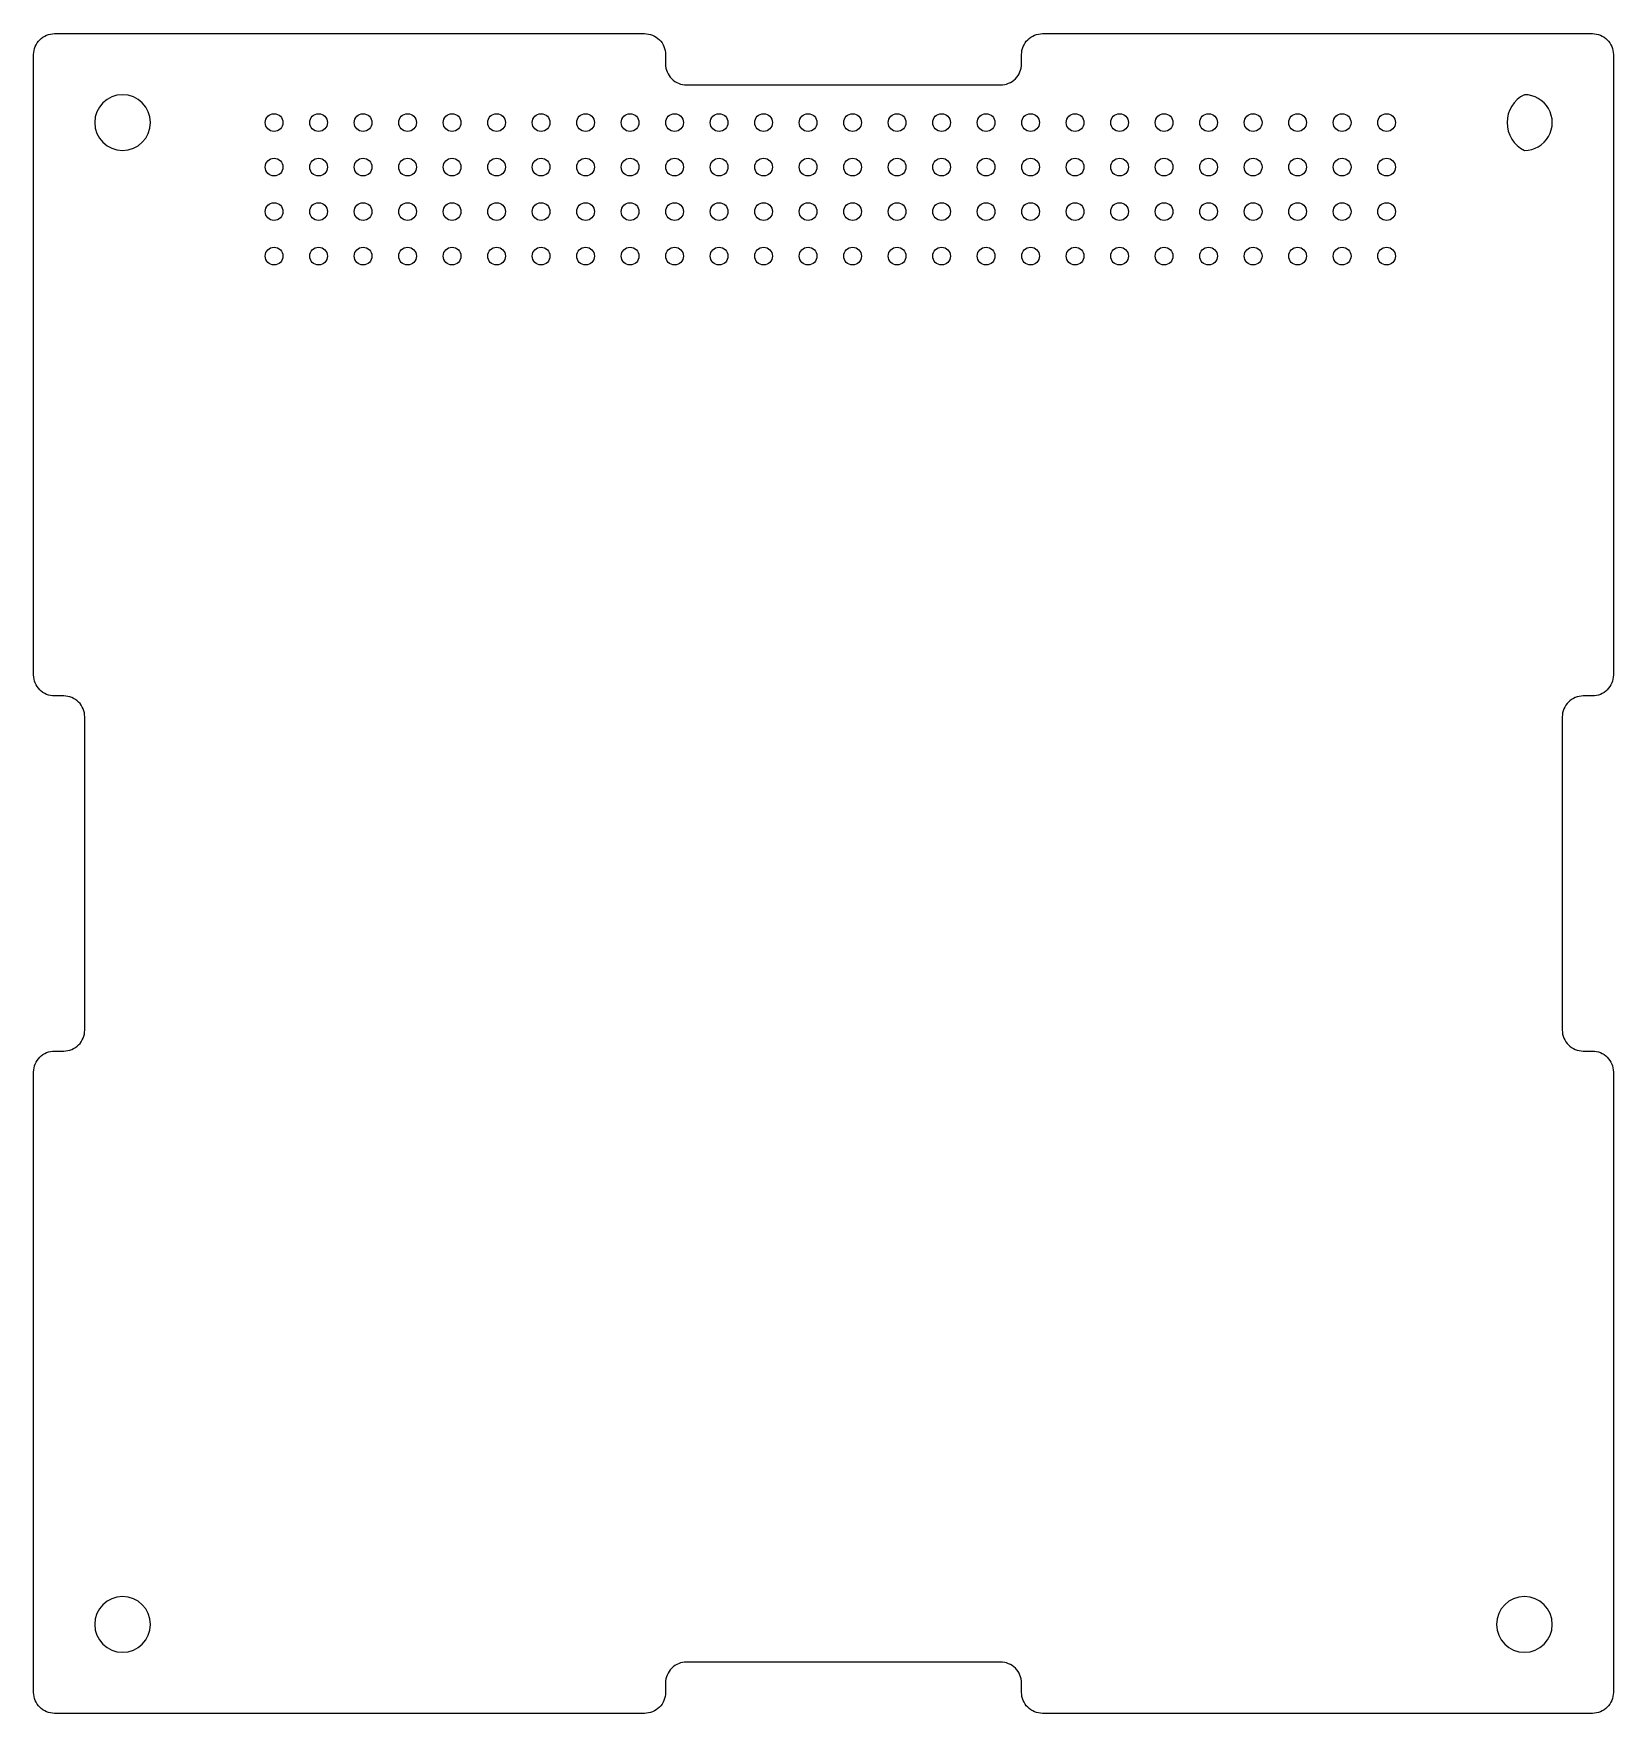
# Model space of a CAD drawing. Header units: millimetres. Extents: x 34.3 to 124.4, y 187.9 to 283.8.
import ezdxf

# ---------------------------------------------------------------- set-up
doc = ezdxf.new("R2010")
doc.units = ezdxf.units.MM
doc.layers.get('0').update_dxf_attribs({"linetype": 'CONTINUOUS'})

msp = doc.modelspace()

# ---------------------------------------------------------------- linework, layer by layer
for points in [[(121.507, 244.793), (121.507, 226.923, 0.414214), (122.707, 225.723), (123.227, 225.723, -0.414214), (124.427, 224.523), (124.427, 189.113, -0.414214), (123.227, 187.913), (91.847, 187.913, -0.414214), (90.647, 189.113), (90.647, 189.643, 0.414214), (89.447, 190.843), (71.527, 190.843, 0.414214), (70.327, 189.643), (70.327, 189.113, -0.414214), (69.127, 187.913), (35.457, 187.913, -0.414214), (34.257, 189.113), (34.257, 224.523, -0.414214), (35.457, 225.723), (35.977, 225.723, 0.414214), (37.177, 226.923), (37.177, 244.793, 0.414214), (35.977, 245.993), (35.457, 245.993, -0.414214), (34.257, 247.193), (34.257, 282.603, -0.414214), (35.457, 283.803), (69.127, 283.803, -0.414214), (70.327, 282.603), (70.327, 282.073, 0.414214), (71.527, 280.873), (89.447, 280.873, 0.414214), (90.647, 282.073), (90.647, 282.603, -0.414214), (91.847, 283.803), (123.227, 283.803, -0.414214), (124.427, 282.603), (124.427, 247.193, -0.414214), (123.227, 245.993), (122.707, 245.993, 0.414214)], [(39.337, 277.133, 1), (39.337, 280.313, 1)], [(119.347, 280.313, 0.62332), (119.347, 277.133, 1)], [(39.337, 191.403, 1), (39.337, 194.583, 1)], [(119.347, 191.403, 1), (119.347, 194.583, 1)]]:
    msp.add_lwpolyline(points, format="xyb", close=True)
for centre in [(47.982, 278.723), (50.522, 278.723), (53.062, 278.723), (55.602, 278.723), (58.142, 278.723), (60.682, 278.723), (63.222, 278.723), (65.762, 278.723), (68.302, 278.723), (70.842, 278.723), (73.382, 278.723), (75.922, 278.723), (78.462, 278.723), (81.002, 278.723), (83.542, 278.723), (86.082, 278.723), (88.622, 278.723), (91.162, 278.723), (93.702, 278.723), (96.242, 278.723), (98.782, 278.723), (101.322, 278.723), (103.862, 278.723), (106.402, 278.723), (108.942, 278.723), (111.482, 278.723), (47.982, 276.183), (50.522, 276.183), (53.062, 276.183), (55.602, 276.183), (58.142, 276.183), (60.682, 276.183), (63.222, 276.183), (65.762, 276.183), (68.302, 276.183), (70.842, 276.183), (73.382, 276.183), (75.922, 276.183), (78.462, 276.183), (81.002, 276.183), (83.542, 276.183), (86.082, 276.183), (88.622, 276.183), (91.162, 276.183), (93.702, 276.183), (96.242, 276.183), (98.782, 276.183), (101.322, 276.183), (103.862, 276.183), (106.402, 276.183), (108.942, 276.183), (111.482, 276.183), (47.982, 273.643), (50.522, 273.643), (53.062, 273.643), (55.602, 273.643), (58.142, 273.643), (60.682, 273.643), (63.222, 273.643), (65.762, 273.643), (68.302, 273.643), (70.842, 273.643), (73.382, 273.643), (75.922, 273.643), (78.462, 273.643), (81.002, 273.643), (83.542, 273.643), (86.082, 273.643), (88.622, 273.643), (91.162, 273.643), (93.702, 273.643), (96.242, 273.643), (98.782, 273.643), (101.322, 273.643), (103.862, 273.643), (106.402, 273.643), (108.942, 273.643), (111.482, 273.643), (47.982, 271.103), (50.522, 271.103), (53.062, 271.103), (55.602, 271.103), (58.142, 271.103), (60.682, 271.103), (63.222, 271.103), (65.762, 271.103), (68.302, 271.103), (70.842, 271.103), (73.382, 271.103), (75.922, 271.103), (78.462, 271.103), (81.002, 271.103), (83.542, 271.103), (86.082, 271.103), (88.622, 271.103), (91.162, 271.103), (93.702, 271.103), (96.242, 271.103), (98.782, 271.103), (101.322, 271.103), (103.862, 271.103), (106.402, 271.103), (108.942, 271.103), (111.482, 271.103)]:
    msp.add_circle(centre, 0.508)

doc.saveas('drawing.dxf')
